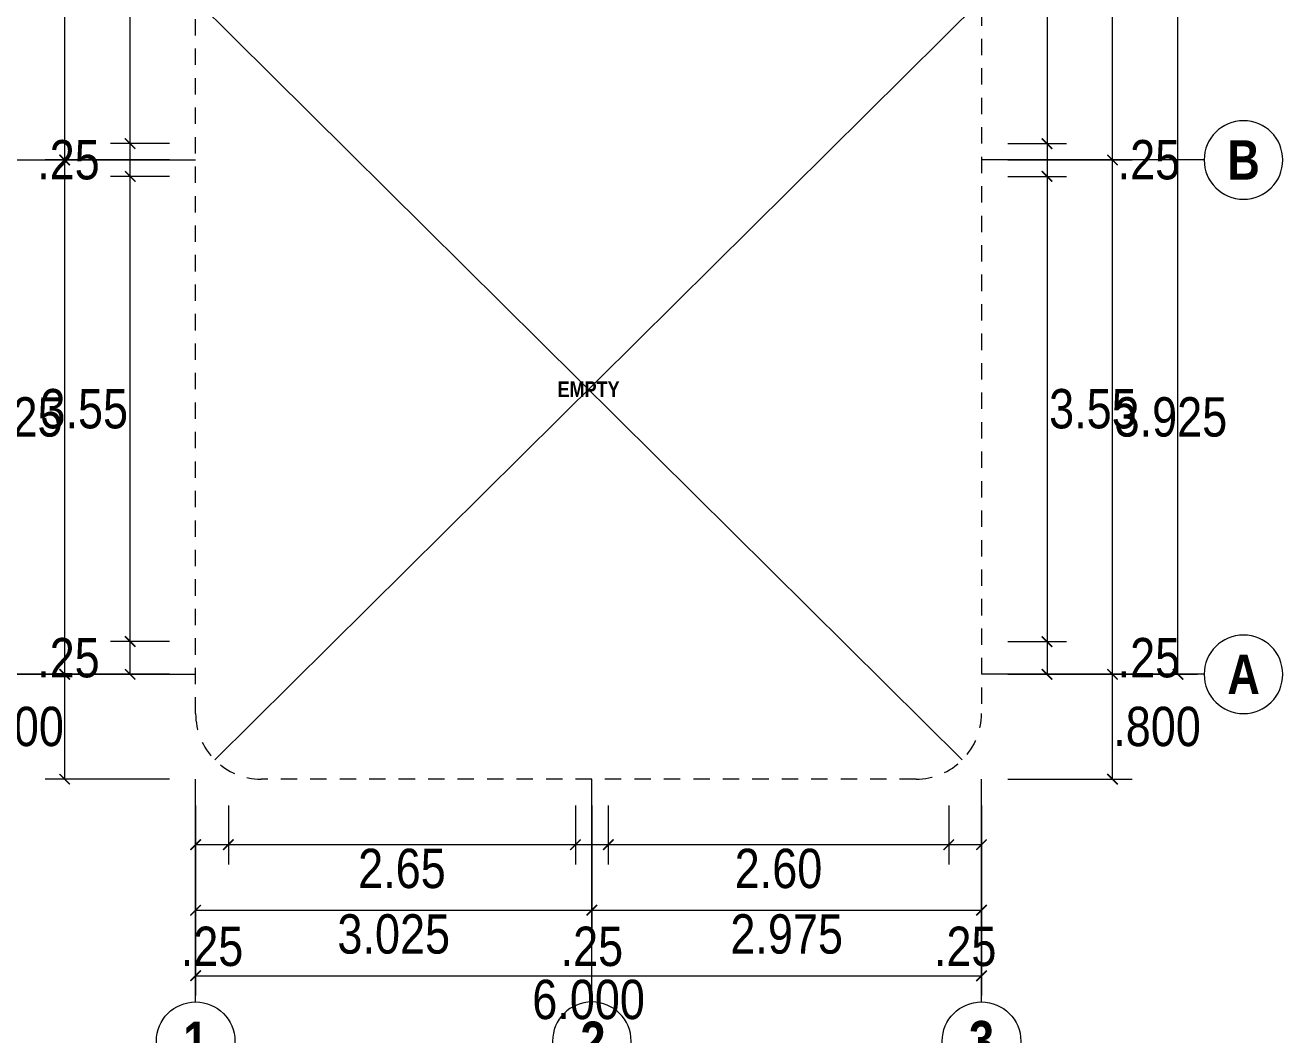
# Model space of a CAD drawing. Header units: millimetres. Extents: x 56 to 215, y 47 to 103.
# Drawn here: x 68.52 to 78.16, y 55.8 to 63.51 of the extents above; entities that cross this region are included whole.
import ezdxf
from ezdxf.enums import TextEntityAlignment as Align

# ---------------------------------------------------------------- set-up
doc = ezdxf.new("R2010")
doc.units = ezdxf.units.MM
doc.linetypes.add('DASHED2', pattern=[0.375, 0.25, -0.125])
for name, color, linetype, lineweight in [('A_Texto', 43, 'Continuous', 9), ('G_Complemento', 30, 'Continuous', 20), ('G_Ejes', 253, 'Continuous', 20), ('G_Proyección', 8, 'DASHED2', 15)]:
    doc.layers.add(name, color=color, linetype=linetype, lineweight=lineweight)
doc.layers.add('G_Acotación', color=171, linetype='Continuous')
doc.styles.add('Acotacion', font='ARIALN.TTF')
doc.styles.add('AMBIENTES', font='ARIALNB.TTF', dxfattribs={"height": 0.15})
doc.styles.add('Eje', font='ARIALNB.TTF', dxfattribs={"height": 0.3})
doc.dimstyles.new('Lenin_50', dxfattribs={"dimtxt": 0.3, "dimasz": 0.08, "dimexe": 0.15, "dimexo": 0.2, "dimgap": 0.03, "dimtad": 2, "dimtih": 1, "dimtoh": 1, "dimlfac": -1, "dimzin": 4, "dimdsep": 46, "dimtxsty": 'Acotacion', "dimblk": 'ARCHTICK', "dimcen": 0.08, "dimclrd": 256, "dimclre": 256, "dimclrt": 4, "dimazin": 1, "dimtm": 1e-09, "dimtfac": 1, "dimtmove": 2, "dimatfit": 2, "dimfxl": 1, "dimtolj": 1, "dimlwd": 13, "dimlwe": 18, "dimarcsym": 0})

# ---------------------------------------------------------------- blocks, each defined once
blk = doc.blocks.new('Eri')
blk.add_line((-1.7, 0), (0, 0))
blk.add_circle((-2, 0), 0.3)
at = {"color": 1, "style": 'Eje', "flags": 4}
blk.add_attdef('H', text='', height=0.3, dxfattribs=at).set_placement((-2, 0), align=Align.MIDDLE_CENTER)
blk = doc.blocks.new('_ArchTick')
at = {"color": 0, "linetype": 'ByBlock', "const_width": 0.15}
blk.add_lwpolyline([(-0.5, -0.5), (0.5, 0.5)], dxfattribs=at)
blk = doc.blocks.new('*D546')
at = {"layer": 'Defpoints', "color": 0, "transparency": 16777216}
for p in [(69.8247, 57.7529), (75.8247, 57.7529), (75.8247, 56.2529)]:
    blk.add_point(p, dxfattribs=at)
at = {"layer": 'G_Acotación', "lineweight": 18, "transparency": 16777216}
for p, q in [((69.8247, 57.5529), (69.8247, 56.1029)), ((75.8247, 57.5529), (75.8247, 56.1029))]:
    blk.add_line(p, q, dxfattribs=at)
at = {"layer": 'G_Acotación', "lineweight": 13, "transparency": 16777216}
blk.add_line((69.8247, 56.2529), (75.8247, 56.2529), dxfattribs=at)
at = {"layer": 'G_Acotación', "lineweight": 13, "transparency": 16777216, "xscale": 0.08, "yscale": 0.08, "zscale": 0.08, "rotation": 180}
blk.add_blockref('_ArchTick', (69.8247, 56.2529), dxfattribs=at)
at = {"layer": 'G_Acotación', "lineweight": 13, "transparency": 16777216, "xscale": 0.08, "yscale": 0.08, "zscale": 0.08}
blk.add_blockref('_ArchTick', (75.8247, 56.2529), dxfattribs=at)
at = {"layer": 'G_Acotación', "color": 4, "lineweight": 5, "transparency": 16777216, "insert": (72.8247, 56.0697), "char_height": 0.3, "attachment_point": 5, "style": 'Acotacion'}
blk.add_mtext('\\A1;6.000', dxfattribs=at)
blk = doc.blocks.new('*D547')
at = {"layer": 'Defpoints', "color": 0, "transparency": 16777216}
for p in [(72.8497, 57.7529), (75.8247, 57.7529), (75.8247, 56.7529)]:
    blk.add_point(p, dxfattribs=at)
at = {"layer": 'G_Acotación', "lineweight": 18, "transparency": 16777216}
for p, q in [((72.8497, 57.5529), (72.8497, 56.6029)), ((75.8247, 57.5529), (75.8247, 56.6029))]:
    blk.add_line(p, q, dxfattribs=at)
at = {"layer": 'G_Acotación', "lineweight": 13, "transparency": 16777216}
blk.add_line((72.8497, 56.7529), (75.8247, 56.7529), dxfattribs=at)
at = {"layer": 'G_Acotación', "lineweight": 13, "transparency": 16777216, "xscale": 0.08, "yscale": 0.08, "zscale": 0.08, "rotation": 180}
blk.add_blockref('_ArchTick', (72.8497, 56.7529), dxfattribs=at)
at = {"layer": 'G_Acotación', "lineweight": 13, "transparency": 16777216, "xscale": 0.08, "yscale": 0.08, "zscale": 0.08}
blk.add_blockref('_ArchTick', (75.8247, 56.7529), dxfattribs=at)
at = {"layer": 'G_Acotación', "color": 4, "lineweight": 5, "transparency": 16777216, "insert": (74.3372, 56.5697), "char_height": 0.3, "attachment_point": 5, "style": 'Acotacion'}
blk.add_mtext('\\A1;2.975', dxfattribs=at)
blk = doc.blocks.new('*D548')
at = {"layer": 'Defpoints', "color": 0, "transparency": 16777216}
for p in [(69.8247, 57.7529), (72.8497, 57.7529), (72.8497, 56.7529)]:
    blk.add_point(p, dxfattribs=at)
at = {"layer": 'G_Acotación', "lineweight": 18, "transparency": 16777216}
for p, q in [((69.8247, 57.5529), (69.8247, 56.6029)), ((72.8497, 57.5529), (72.8497, 56.6029))]:
    blk.add_line(p, q, dxfattribs=at)
at = {"layer": 'G_Acotación', "lineweight": 13, "transparency": 16777216}
blk.add_line((69.8247, 56.7529), (72.8497, 56.7529), dxfattribs=at)
at = {"layer": 'G_Acotación', "lineweight": 13, "transparency": 16777216, "xscale": 0.08, "yscale": 0.08, "zscale": 0.08, "rotation": 180}
blk.add_blockref('_ArchTick', (69.8247, 56.7529), dxfattribs=at)
at = {"layer": 'G_Acotación', "lineweight": 13, "transparency": 16777216, "xscale": 0.08, "yscale": 0.08, "zscale": 0.08}
blk.add_blockref('_ArchTick', (72.8497, 56.7529), dxfattribs=at)
at = {"layer": 'G_Acotación', "color": 4, "lineweight": 5, "transparency": 16777216, "insert": (71.3372, 56.5697), "char_height": 0.3, "attachment_point": 5, "style": 'Acotacion'}
blk.add_mtext('\\A1;3.025', dxfattribs=at)
blk = doc.blocks.new('*D549')
at = {"layer": 'Defpoints', "color": 0, "transparency": 16777216}
for p in [(68.3247, 71.0529), (69.8247, 71.0529), (69.8247, 58.5529)]:
    blk.add_point(p, dxfattribs=at)
at = {"layer": 'G_Acotación', "lineweight": 18, "transparency": 16777216}
for p, q in [((69.6247, 71.0529), (68.1747, 71.0529)), ((69.6247, 58.5529), (68.1747, 58.5529))]:
    blk.add_line(p, q, dxfattribs=at)
at = {"layer": 'G_Acotación', "lineweight": 13, "transparency": 16777216}
blk.add_line((68.3247, 58.5529), (68.3247, 71.0529), dxfattribs=at)
at = {"layer": 'G_Acotación', "lineweight": 13, "transparency": 16777216, "xscale": 0.08, "yscale": 0.08, "zscale": 0.08}
for p, rotation in [((68.3247, 71.0529), 90), ((68.3247, 58.5529), 270)]:
    blk.add_blockref('_ArchTick', p, dxfattribs=dict(at, rotation=rotation))
at = {"layer": 'G_Acotación', "color": 4, "lineweight": 5, "transparency": 16777216, "insert": (67.796, 64.8029), "char_height": 0.3, "attachment_point": 5, "style": 'Acotacion'}
blk.add_mtext('\\A1;12.500', dxfattribs=at)
blk = doc.blocks.new('*D550')
at = {"layer": 'Defpoints', "color": 0, "transparency": 16777216}
for p in [(68.8247, 62.4779), (69.8247, 62.4779), (69.8247, 58.5529)]:
    blk.add_point(p, dxfattribs=at)
at = {"layer": 'G_Acotación', "lineweight": 18, "transparency": 16777216}
for p, q in [((69.6247, 62.4779), (68.6747, 62.4779)), ((69.6247, 58.5529), (68.6747, 58.5529))]:
    blk.add_line(p, q, dxfattribs=at)
at = {"layer": 'G_Acotación', "lineweight": 13, "transparency": 16777216}
blk.add_line((68.8247, 58.5529), (68.8247, 62.4779), dxfattribs=at)
at = {"layer": 'G_Acotación', "lineweight": 13, "transparency": 16777216, "xscale": 0.08, "yscale": 0.08, "zscale": 0.08}
for p, rotation in [((68.8247, 62.4779), 90), ((68.8247, 58.5529), 270)]:
    blk.add_blockref('_ArchTick', p, dxfattribs=dict(at, rotation=rotation))
at = {"layer": 'G_Acotación', "color": 4, "lineweight": 5, "transparency": 16777216, "insert": (68.3786, 60.5154), "char_height": 0.3, "attachment_point": 5, "style": 'Acotacion'}
blk.add_mtext('\\A1;3.925', dxfattribs=at)
blk = doc.blocks.new('*D551')
at = {"layer": 'Defpoints', "color": 0, "transparency": 16777216}
for p in [(68.8247, 67.0279), (69.8247, 67.0279), (69.8247, 62.4779)]:
    blk.add_point(p, dxfattribs=at)
at = {"layer": 'G_Acotación', "lineweight": 18, "transparency": 16777216}
for p, q in [((69.6247, 67.0279), (68.6747, 67.0279)), ((69.6247, 62.4779), (68.6747, 62.4779))]:
    blk.add_line(p, q, dxfattribs=at)
at = {"layer": 'G_Acotación', "lineweight": 13, "transparency": 16777216}
blk.add_line((68.8247, 62.4779), (68.8247, 67.0279), dxfattribs=at)
at = {"layer": 'G_Acotación', "lineweight": 13, "transparency": 16777216, "xscale": 0.08, "yscale": 0.08, "zscale": 0.08}
for p, rotation in [((68.8247, 67.0279), 90), ((68.8247, 62.4779), 270)]:
    blk.add_blockref('_ArchTick', p, dxfattribs=dict(at, rotation=rotation))
at = {"layer": 'G_Acotación', "color": 4, "lineweight": 5, "transparency": 16777216, "insert": (68.3751, 64.7529), "char_height": 0.3, "attachment_point": 5, "style": 'Acotacion'}
blk.add_mtext('\\A1;4.550', dxfattribs=at)
blk = doc.blocks.new('*D553')
at = {"layer": 'Defpoints', "color": 0, "transparency": 16777216}
for p in [(68.8247, 58.5529), (69.8247, 58.5529), (69.8247, 57.7529)]:
    blk.add_point(p, dxfattribs=at)
at = {"layer": 'G_Acotación', "lineweight": 18, "transparency": 16777216}
for p, q in [((69.6247, 58.5529), (68.6747, 58.5529)), ((69.6247, 57.7529), (68.6747, 57.7529))]:
    blk.add_line(p, q, dxfattribs=at)
at = {"layer": 'G_Acotación', "lineweight": 13, "transparency": 16777216}
blk.add_line((68.8247, 57.7529), (68.8247, 58.5529), dxfattribs=at)
at = {"layer": 'G_Acotación', "lineweight": 13, "transparency": 16777216, "xscale": 0.08, "yscale": 0.08, "zscale": 0.08}
for p, rotation in [((68.8247, 58.5529), 90), ((68.8247, 57.7529), 270)]:
    blk.add_blockref('_ArchTick', p, dxfattribs=dict(at, rotation=rotation))
at = {"layer": 'G_Acotación', "color": 4, "lineweight": 5, "transparency": 16777216, "insert": (68.4845, 58.1529), "char_height": 0.3, "attachment_point": 5, "style": 'Acotacion'}
blk.add_mtext('\\A1;.800', dxfattribs=at)
blk = doc.blocks.new('*D554')
at = {"layer": 'Defpoints', "color": 0, "transparency": 16777216}
for p in [(75.8247, 71.0529), (77.3247, 71.0529), (75.8247, 58.5529)]:
    blk.add_point(p, dxfattribs=at)
at = {"layer": 'G_Acotación', "lineweight": 18, "transparency": 16777216}
for p, q in [((76.0247, 71.0529), (77.4747, 71.0529)), ((76.0247, 58.5529), (77.4747, 58.5529))]:
    blk.add_line(p, q, dxfattribs=at)
at = {"layer": 'G_Acotación', "lineweight": 13, "transparency": 16777216}
blk.add_line((77.3247, 58.5529), (77.3247, 71.0529), dxfattribs=at)
at = {"layer": 'G_Acotación', "lineweight": 13, "transparency": 16777216, "xscale": 0.08, "yscale": 0.08, "zscale": 0.08}
for p, rotation in [((77.3247, 71.0529), 90), ((77.3247, 58.5529), 270)]:
    blk.add_blockref('_ArchTick', p, dxfattribs=dict(at, rotation=rotation))
at = {"layer": 'G_Acotación', "color": 4, "lineweight": 5, "transparency": 16777216, "insert": (77.8534, 64.8029), "char_height": 0.3, "attachment_point": 5, "style": 'Acotacion'}
blk.add_mtext('\\A1;12.500', dxfattribs=at)
blk = doc.blocks.new('*D555')
at = {"layer": 'Defpoints', "color": 0, "transparency": 16777216}
for p in [(75.8247, 62.4779), (76.8247, 62.4779), (75.8247, 58.5529)]:
    blk.add_point(p, dxfattribs=at)
at = {"layer": 'G_Acotación', "lineweight": 18, "transparency": 16777216}
for p, q in [((76.0247, 62.4779), (76.9747, 62.4779)), ((76.0247, 58.5529), (76.9747, 58.5529))]:
    blk.add_line(p, q, dxfattribs=at)
at = {"layer": 'G_Acotación', "lineweight": 13, "transparency": 16777216}
blk.add_line((76.8247, 58.5529), (76.8247, 62.4779), dxfattribs=at)
at = {"layer": 'G_Acotación', "lineweight": 13, "transparency": 16777216, "xscale": 0.08, "yscale": 0.08, "zscale": 0.08}
for p, rotation in [((76.8247, 62.4779), 90), ((76.8247, 58.5529), 270)]:
    blk.add_blockref('_ArchTick', p, dxfattribs=dict(at, rotation=rotation))
at = {"layer": 'G_Acotación', "color": 4, "lineweight": 5, "transparency": 16777216, "insert": (77.2707, 60.5154), "char_height": 0.3, "attachment_point": 5, "style": 'Acotacion'}
blk.add_mtext('\\A1;3.925', dxfattribs=at)
blk = doc.blocks.new('*D556')
at = {"layer": 'Defpoints', "color": 0, "transparency": 16777216}
for p in [(75.8247, 67.0279), (76.8247, 67.0279), (75.8247, 62.4779)]:
    blk.add_point(p, dxfattribs=at)
at = {"layer": 'G_Acotación', "lineweight": 18, "transparency": 16777216}
for p, q in [((76.0247, 67.0279), (76.9747, 67.0279)), ((76.0247, 62.4779), (76.9747, 62.4779))]:
    blk.add_line(p, q, dxfattribs=at)
at = {"layer": 'G_Acotación', "lineweight": 13, "transparency": 16777216}
blk.add_line((76.8247, 62.4779), (76.8247, 67.0279), dxfattribs=at)
at = {"layer": 'G_Acotación', "lineweight": 13, "transparency": 16777216, "xscale": 0.08, "yscale": 0.08, "zscale": 0.08}
for p, rotation in [((76.8247, 67.0279), 90), ((76.8247, 62.4779), 270)]:
    blk.add_blockref('_ArchTick', p, dxfattribs=dict(at, rotation=rotation))
at = {"layer": 'G_Acotación', "color": 4, "lineweight": 5, "transparency": 16777216, "insert": (77.2743, 64.7529), "char_height": 0.3, "attachment_point": 5, "style": 'Acotacion'}
blk.add_mtext('\\A1;4.550', dxfattribs=at)
blk = doc.blocks.new('*D558')
at = {"layer": 'Defpoints', "color": 0, "transparency": 16777216}
for p in [(75.8247, 58.5529), (76.8247, 58.5529), (75.8247, 57.7529)]:
    blk.add_point(p, dxfattribs=at)
at = {"layer": 'G_Acotación', "lineweight": 18, "transparency": 16777216}
for p, q in [((76.0247, 58.5529), (76.9747, 58.5529)), ((76.0247, 57.7529), (76.9747, 57.7529))]:
    blk.add_line(p, q, dxfattribs=at)
at = {"layer": 'G_Acotación', "lineweight": 13, "transparency": 16777216}
blk.add_line((76.8247, 57.7529), (76.8247, 58.5529), dxfattribs=at)
at = {"layer": 'G_Acotación', "lineweight": 13, "transparency": 16777216, "xscale": 0.08, "yscale": 0.08, "zscale": 0.08}
for p, rotation in [((76.8247, 58.5529), 90), ((76.8247, 57.7529), 270)]:
    blk.add_blockref('_ArchTick', p, dxfattribs=dict(at, rotation=rotation))
at = {"layer": 'G_Acotación', "color": 4, "lineweight": 5, "transparency": 16777216, "insert": (77.1648, 58.1529), "char_height": 0.3, "attachment_point": 5, "style": 'Acotacion'}
blk.add_mtext('\\A1;.800', dxfattribs=at)
blk = doc.blocks.new('*D562')
at = {"layer": 'Defpoints', "color": 0, "transparency": 16777216}
for p in [(69.3247, 58.8029), (69.8247, 58.8029), (69.8247, 58.5529)]:
    blk.add_point(p, dxfattribs=at)
at = {"layer": 'G_Acotación', "lineweight": 18, "transparency": 16777216}
for p, q in [((69.6247, 58.8029), (69.1747, 58.8029)), ((69.6247, 58.5529), (69.1747, 58.5529))]:
    blk.add_line(p, q, dxfattribs=at)
at = {"layer": 'G_Acotación', "lineweight": 13, "transparency": 16777216}
blk.add_line((69.3247, 58.5529), (69.3247, 58.8029), dxfattribs=at)
at = {"layer": 'G_Acotación', "lineweight": 13, "transparency": 16777216, "xscale": 0.08, "yscale": 0.08, "zscale": 0.08}
for p, rotation in [((69.3247, 58.8029), 90), ((69.3247, 58.5529), 270)]:
    blk.add_blockref('_ArchTick', p, dxfattribs=dict(at, rotation=rotation))
at = {"layer": 'G_Acotación', "color": 4, "lineweight": 5, "transparency": 16777216, "insert": (68.8533, 58.6779), "char_height": 0.3, "attachment_point": 5, "style": 'Acotacion'}
blk.add_mtext('\\A1;.25', dxfattribs=at)
blk = doc.blocks.new('*D563')
at = {"layer": 'Defpoints', "color": 0, "transparency": 16777216}
for p in [(69.3247, 62.3529), (69.8247, 62.3529), (69.8247, 58.8029)]:
    blk.add_point(p, dxfattribs=at)
at = {"layer": 'G_Acotación', "lineweight": 18, "transparency": 16777216}
for p, q in [((69.6247, 62.3529), (69.1747, 62.3529)), ((69.6247, 58.8029), (69.1747, 58.8029))]:
    blk.add_line(p, q, dxfattribs=at)
at = {"layer": 'G_Acotación', "lineweight": 13, "transparency": 16777216}
blk.add_line((69.3247, 58.8029), (69.3247, 62.3529), dxfattribs=at)
at = {"layer": 'G_Acotación', "lineweight": 13, "transparency": 16777216, "xscale": 0.08, "yscale": 0.08, "zscale": 0.08}
for p, rotation in [((69.3247, 62.3529), 90), ((69.3247, 58.8029), 270)]:
    blk.add_blockref('_ArchTick', p, dxfattribs=dict(at, rotation=rotation))
at = {"layer": 'G_Acotación', "color": 4, "lineweight": 5, "transparency": 16777216, "insert": (68.9742, 60.5779), "char_height": 0.3, "attachment_point": 5, "style": 'Acotacion'}
blk.add_mtext('\\A1;3.55', dxfattribs=at)
blk = doc.blocks.new('*D564')
at = {"layer": 'Defpoints', "color": 0, "transparency": 16777216}
for p in [(69.3247, 62.6029), (69.8247, 62.6029), (69.8247, 62.3529)]:
    blk.add_point(p, dxfattribs=at)
at = {"layer": 'G_Acotación', "lineweight": 18, "transparency": 16777216}
for p, q in [((69.6247, 62.6029), (69.1747, 62.6029)), ((69.6247, 62.3529), (69.1747, 62.3529))]:
    blk.add_line(p, q, dxfattribs=at)
at = {"layer": 'G_Acotación', "lineweight": 13, "transparency": 16777216}
blk.add_line((69.3247, 62.3529), (69.3247, 62.6029), dxfattribs=at)
at = {"layer": 'G_Acotación', "lineweight": 13, "transparency": 16777216, "xscale": 0.08, "yscale": 0.08, "zscale": 0.08}
for p, rotation in [((69.3247, 62.6029), 90), ((69.3247, 62.3529), 270)]:
    blk.add_blockref('_ArchTick', p, dxfattribs=dict(at, rotation=rotation))
at = {"layer": 'G_Acotación', "color": 4, "lineweight": 5, "transparency": 16777216, "insert": (68.8533, 62.4779), "char_height": 0.3, "attachment_point": 5, "style": 'Acotacion'}
blk.add_mtext('\\A1;.25', dxfattribs=at)
blk = doc.blocks.new('*D565')
at = {"layer": 'Defpoints', "color": 0, "transparency": 16777216}
for p in [(69.3247, 66.9029), (69.8247, 66.9029), (69.8247, 62.6029)]:
    blk.add_point(p, dxfattribs=at)
at = {"layer": 'G_Acotación', "lineweight": 18, "transparency": 16777216}
for p, q in [((69.6247, 66.9029), (69.1747, 66.9029)), ((69.6247, 62.6029), (69.1747, 62.6029))]:
    blk.add_line(p, q, dxfattribs=at)
at = {"layer": 'G_Acotación', "lineweight": 13, "transparency": 16777216}
blk.add_line((69.3247, 62.6029), (69.3247, 66.9029), dxfattribs=at)
at = {"layer": 'G_Acotación', "lineweight": 13, "transparency": 16777216, "xscale": 0.08, "yscale": 0.08, "zscale": 0.08}
for p, rotation in [((69.3247, 66.9029), 90), ((69.3247, 62.6029), 270)]:
    blk.add_blockref('_ArchTick', p, dxfattribs=dict(at, rotation=rotation))
at = {"layer": 'G_Acotación', "color": 4, "lineweight": 5, "transparency": 16777216, "insert": (68.9706, 64.7529), "char_height": 0.3, "attachment_point": 5, "style": 'Acotacion'}
blk.add_mtext('\\A1;4.30', dxfattribs=at)
blk = doc.blocks.new('*D567')
at = {"layer": 'Defpoints', "color": 0, "transparency": 16777216}
for p in [(75.5747, 57.7529), (75.8247, 57.7529), (75.5747, 57.2529)]:
    blk.add_point(p, dxfattribs=at)
at = {"layer": 'G_Acotación', "lineweight": 18, "transparency": 16777216}
for p, q in [((75.5747, 57.5529), (75.5747, 57.1029)), ((75.8247, 57.5529), (75.8247, 57.1029))]:
    blk.add_line(p, q, dxfattribs=at)
at = {"layer": 'G_Acotación', "lineweight": 13, "transparency": 16777216}
blk.add_line((75.8247, 57.2529), (75.5747, 57.2529), dxfattribs=at)
at = {"layer": 'G_Acotación', "lineweight": 13, "transparency": 16777216, "xscale": 0.08, "yscale": 0.08, "zscale": 0.08, "rotation": 180}
blk.add_blockref('_ArchTick', (75.5747, 57.2529), dxfattribs=at)
at = {"layer": 'G_Acotación', "lineweight": 13, "transparency": 16777216, "xscale": 0.08, "yscale": 0.08, "zscale": 0.08}
blk.add_blockref('_ArchTick', (75.8247, 57.2529), dxfattribs=at)
at = {"layer": 'G_Acotación', "color": 4, "lineweight": 5, "transparency": 16777216, "insert": (75.6997, 56.4752), "char_height": 0.3, "attachment_point": 5, "style": 'Acotacion'}
blk.add_mtext('\\A1;.25', dxfattribs=at)
blk = doc.blocks.new('*D568')
at = {"layer": 'Defpoints', "color": 0, "transparency": 16777216}
for p in [(72.9747, 57.7529), (75.5747, 57.7529), (72.9747, 57.2529)]:
    blk.add_point(p, dxfattribs=at)
at = {"layer": 'G_Acotación', "lineweight": 18, "transparency": 16777216}
for p, q in [((72.9747, 57.5529), (72.9747, 57.1029)), ((75.5747, 57.5529), (75.5747, 57.1029))]:
    blk.add_line(p, q, dxfattribs=at)
at = {"layer": 'G_Acotación', "lineweight": 13, "transparency": 16777216}
blk.add_line((75.5747, 57.2529), (72.9747, 57.2529), dxfattribs=at)
at = {"layer": 'G_Acotación', "lineweight": 13, "transparency": 16777216, "xscale": 0.08, "yscale": 0.08, "zscale": 0.08, "rotation": 180}
blk.add_blockref('_ArchTick', (72.9747, 57.2529), dxfattribs=at)
at = {"layer": 'G_Acotación', "lineweight": 13, "transparency": 16777216, "xscale": 0.08, "yscale": 0.08, "zscale": 0.08}
blk.add_blockref('_ArchTick', (75.5747, 57.2529), dxfattribs=at)
at = {"layer": 'G_Acotación', "color": 4, "lineweight": 5, "transparency": 16777216, "insert": (74.2747, 57.0697), "char_height": 0.3, "attachment_point": 5, "style": 'Acotacion'}
blk.add_mtext('\\A1;2.60', dxfattribs=at)
blk = doc.blocks.new('*D569')
at = {"layer": 'Defpoints', "color": 0, "transparency": 16777216}
for p in [(72.7247, 57.7529), (72.9747, 57.7529), (72.7247, 57.2529)]:
    blk.add_point(p, dxfattribs=at)
at = {"layer": 'G_Acotación', "lineweight": 18, "transparency": 16777216}
for p, q in [((72.7247, 57.5529), (72.7247, 57.1029)), ((72.9747, 57.5529), (72.9747, 57.1029))]:
    blk.add_line(p, q, dxfattribs=at)
at = {"layer": 'G_Acotación', "lineweight": 13, "transparency": 16777216}
blk.add_line((72.9747, 57.2529), (72.7247, 57.2529), dxfattribs=at)
at = {"layer": 'G_Acotación', "lineweight": 13, "transparency": 16777216, "xscale": 0.08, "yscale": 0.08, "zscale": 0.08, "rotation": 180}
blk.add_blockref('_ArchTick', (72.7247, 57.2529), dxfattribs=at)
at = {"layer": 'G_Acotación', "lineweight": 13, "transparency": 16777216, "xscale": 0.08, "yscale": 0.08, "zscale": 0.08}
blk.add_blockref('_ArchTick', (72.9747, 57.2529), dxfattribs=at)
at = {"layer": 'G_Acotación', "color": 4, "lineweight": 5, "transparency": 16777216, "insert": (72.8497, 56.4752), "char_height": 0.3, "attachment_point": 5, "style": 'Acotacion'}
blk.add_mtext('\\A1;.25', dxfattribs=at)
blk = doc.blocks.new('*D570')
at = {"layer": 'Defpoints', "color": 0, "transparency": 16777216}
for p in [(70.0747, 57.7529), (72.7247, 57.7529), (70.0747, 57.2529)]:
    blk.add_point(p, dxfattribs=at)
at = {"layer": 'G_Acotación', "lineweight": 18, "transparency": 16777216}
for p, q in [((70.0747, 57.5529), (70.0747, 57.1029)), ((72.7247, 57.5529), (72.7247, 57.1029))]:
    blk.add_line(p, q, dxfattribs=at)
at = {"layer": 'G_Acotación', "lineweight": 13, "transparency": 16777216}
blk.add_line((72.7247, 57.2529), (70.0747, 57.2529), dxfattribs=at)
at = {"layer": 'G_Acotación', "lineweight": 13, "transparency": 16777216, "xscale": 0.08, "yscale": 0.08, "zscale": 0.08, "rotation": 180}
blk.add_blockref('_ArchTick', (70.0747, 57.2529), dxfattribs=at)
at = {"layer": 'G_Acotación', "lineweight": 13, "transparency": 16777216, "xscale": 0.08, "yscale": 0.08, "zscale": 0.08}
blk.add_blockref('_ArchTick', (72.7247, 57.2529), dxfattribs=at)
at = {"layer": 'G_Acotación', "color": 4, "lineweight": 5, "transparency": 16777216, "insert": (71.3997, 57.0697), "char_height": 0.3, "attachment_point": 5, "style": 'Acotacion'}
blk.add_mtext('\\A1;2.65', dxfattribs=at)
blk = doc.blocks.new('*D571')
at = {"layer": 'Defpoints', "color": 0, "transparency": 16777216}
for p in [(69.8247, 57.7529), (70.0747, 57.7529), (69.8247, 57.2529)]:
    blk.add_point(p, dxfattribs=at)
at = {"layer": 'G_Acotación', "lineweight": 18, "transparency": 16777216}
for p, q in [((69.8247, 57.5529), (69.8247, 57.1029)), ((70.0747, 57.5529), (70.0747, 57.1029))]:
    blk.add_line(p, q, dxfattribs=at)
at = {"layer": 'G_Acotación', "lineweight": 13, "transparency": 16777216}
blk.add_line((70.0747, 57.2529), (69.8247, 57.2529), dxfattribs=at)
at = {"layer": 'G_Acotación', "lineweight": 13, "transparency": 16777216, "xscale": 0.08, "yscale": 0.08, "zscale": 0.08, "rotation": 180}
blk.add_blockref('_ArchTick', (69.8247, 57.2529), dxfattribs=at)
at = {"layer": 'G_Acotación', "lineweight": 13, "transparency": 16777216, "xscale": 0.08, "yscale": 0.08, "zscale": 0.08}
blk.add_blockref('_ArchTick', (70.0747, 57.2529), dxfattribs=at)
at = {"layer": 'G_Acotación', "color": 4, "lineweight": 5, "transparency": 16777216, "insert": (69.9497, 56.4752), "char_height": 0.3, "attachment_point": 5, "style": 'Acotacion'}
blk.add_mtext('\\A1;.25', dxfattribs=at)
blk = doc.blocks.new('*D575')
at = {"layer": 'Defpoints', "color": 0, "transparency": 16777216}
for p in [(75.8247, 66.9029), (75.8247, 62.6029), (76.3247, 62.6029)]:
    blk.add_point(p, dxfattribs=at)
at = {"layer": 'G_Acotación', "lineweight": 18, "transparency": 16777216}
for p, q in [((76.0247, 66.9029), (76.4747, 66.9029)), ((76.0247, 62.6029), (76.4747, 62.6029))]:
    blk.add_line(p, q, dxfattribs=at)
at = {"layer": 'G_Acotación', "lineweight": 13, "transparency": 16777216}
blk.add_line((76.3247, 66.9029), (76.3247, 62.6029), dxfattribs=at)
at = {"layer": 'G_Acotación', "lineweight": 13, "transparency": 16777216, "xscale": 0.08, "yscale": 0.08, "zscale": 0.08}
for p, rotation in [((76.3247, 66.9029), 90), ((76.3247, 62.6029), 270)]:
    blk.add_blockref('_ArchTick', p, dxfattribs=dict(at, rotation=rotation))
at = {"layer": 'G_Acotación', "color": 4, "lineweight": 5, "transparency": 16777216, "insert": (76.6787, 64.7529), "char_height": 0.3, "attachment_point": 5, "style": 'Acotacion'}
blk.add_mtext('\\A1;4.30', dxfattribs=at)
blk = doc.blocks.new('*D576')
at = {"layer": 'Defpoints', "color": 0, "transparency": 16777216}
for p in [(75.8247, 62.6029), (75.8247, 62.3529), (76.3247, 62.3529)]:
    blk.add_point(p, dxfattribs=at)
at = {"layer": 'G_Acotación', "lineweight": 18, "transparency": 16777216}
for p, q in [((76.0247, 62.6029), (76.4747, 62.6029)), ((76.0247, 62.3529), (76.4747, 62.3529))]:
    blk.add_line(p, q, dxfattribs=at)
at = {"layer": 'G_Acotación', "lineweight": 13, "transparency": 16777216}
blk.add_line((76.3247, 62.6029), (76.3247, 62.3529), dxfattribs=at)
at = {"layer": 'G_Acotación', "lineweight": 13, "transparency": 16777216, "xscale": 0.08, "yscale": 0.08, "zscale": 0.08}
for p, rotation in [((76.3247, 62.6029), 90), ((76.3247, 62.3529), 270)]:
    blk.add_blockref('_ArchTick', p, dxfattribs=dict(at, rotation=rotation))
at = {"layer": 'G_Acotación', "color": 4, "lineweight": 5, "transparency": 16777216, "insert": (77.1024, 62.4779), "char_height": 0.3, "attachment_point": 5, "style": 'Acotacion'}
blk.add_mtext('\\A1;.25', dxfattribs=at)
blk = doc.blocks.new('*D577')
at = {"layer": 'Defpoints', "color": 0, "transparency": 16777216}
for p in [(75.8247, 62.3529), (75.8247, 58.8029), (76.3247, 58.8029)]:
    blk.add_point(p, dxfattribs=at)
at = {"layer": 'G_Acotación', "lineweight": 18, "transparency": 16777216}
for p, q in [((76.0247, 62.3529), (76.4747, 62.3529)), ((76.0247, 58.8029), (76.4747, 58.8029))]:
    blk.add_line(p, q, dxfattribs=at)
at = {"layer": 'G_Acotación', "lineweight": 13, "transparency": 16777216}
blk.add_line((76.3247, 62.3529), (76.3247, 58.8029), dxfattribs=at)
at = {"layer": 'G_Acotación', "lineweight": 13, "transparency": 16777216, "xscale": 0.08, "yscale": 0.08, "zscale": 0.08}
for p, rotation in [((76.3247, 62.3529), 90), ((76.3247, 58.8029), 270)]:
    blk.add_blockref('_ArchTick', p, dxfattribs=dict(at, rotation=rotation))
at = {"layer": 'G_Acotación', "color": 4, "lineweight": 5, "transparency": 16777216, "insert": (76.6751, 60.5779), "char_height": 0.3, "attachment_point": 5, "style": 'Acotacion'}
blk.add_mtext('\\A1;3.55', dxfattribs=at)
blk = doc.blocks.new('*D578')
at = {"layer": 'Defpoints', "color": 0, "transparency": 16777216}
for p in [(75.8247, 58.8029), (75.8247, 58.5529), (76.3247, 58.5529)]:
    blk.add_point(p, dxfattribs=at)
at = {"layer": 'G_Acotación', "lineweight": 18, "transparency": 16777216}
for p, q in [((76.0247, 58.8029), (76.4747, 58.8029)), ((76.0247, 58.5529), (76.4747, 58.5529))]:
    blk.add_line(p, q, dxfattribs=at)
at = {"layer": 'G_Acotación', "lineweight": 13, "transparency": 16777216}
blk.add_line((76.3247, 58.8029), (76.3247, 58.5529), dxfattribs=at)
at = {"layer": 'G_Acotación', "lineweight": 13, "transparency": 16777216, "xscale": 0.08, "yscale": 0.08, "zscale": 0.08}
for p, rotation in [((76.3247, 58.8029), 90), ((76.3247, 58.5529), 270)]:
    blk.add_blockref('_ArchTick', p, dxfattribs=dict(at, rotation=rotation))
at = {"layer": 'G_Acotación', "color": 4, "lineweight": 5, "transparency": 16777216, "insert": (77.1024, 58.6779), "char_height": 0.3, "attachment_point": 5, "style": 'Acotacion'}
blk.add_mtext('\\A1;.25', dxfattribs=at)

msp = doc.modelspace()

# ---------------------------------------------------------------- linework, layer by layer
at = {"layer": 'G_Complemento', "lineweight": 5}
for p, q in [((69.8247, 63.7029), (75.6782, 57.8993)), ((69.9711, 57.8993), (75.8247, 63.7029))]:
    msp.add_line(p, q, dxfattribs=at)
at = {"layer": 'G_Proyección', "lineweight": 5, "ltscale": 0.5}
msp.add_lwpolyline([(75.8247, 71.0529), (75.8247, 71.0529), (75.8247, 58.2529, -0.414214), (75.3247, 57.7529), (70.3247, 57.7529, -0.414214), (69.8247, 58.2529), (69.8247, 71.0529), (69.8247, 71.0529), (75.8247, 71.0529), (75.8247, 71.0529)], format="xyb", close=True, dxfattribs=at)

# ---------------------------------------------------------------- block references
at = {"layer": 'G_Ejes', "lineweight": 5}
ref = msp.add_blockref('Eri', (69.8247, 62.4779), dxfattribs=at)
ref.add_attrib('H', 'B', dxfattribs={"layer": '0', "color": 1, "height": 0.3, "style": 'Eje', "flags": 4}).set_placement((67.8155, 62.4779), align=Align.MIDDLE_CENTER)
ref = msp.add_blockref('Eri', (75.8247, 62.4779), dxfattribs=dict(at, xscale=-1))
ref.add_attrib('H', 'B', dxfattribs={"layer": '0', "color": 1, "height": 0.3, "style": 'Eje', "flags": 4}).set_placement((77.8259, 62.4779), align=Align.MIDDLE_CENTER)
ref = msp.add_blockref('Eri', (69.8247, 58.5529), dxfattribs=at)
ref.add_attrib('H', 'A', dxfattribs={"layer": '0', "color": 1, "height": 0.3, "style": 'Eje', "flags": 4}).set_placement((67.8245, 58.5529), align=Align.MIDDLE_CENTER)
ref = msp.add_blockref('Eri', (75.8247, 58.5529), dxfattribs=dict(at, xscale=-1))
ref.add_attrib('H', 'A', dxfattribs={"layer": '0', "color": 1, "height": 0.3, "style": 'Eje', "flags": 4}).set_placement((77.8257, 58.5529), align=Align.MIDDLE_CENTER)
ref = msp.add_blockref('Eri', (69.8247, 57.7529), dxfattribs=dict(at, rotation=90))
ref.add_attrib('H', '1', dxfattribs={"layer": '0', "color": 1, "height": 0.3, "style": 'Eje', "flags": 4}).set_placement((69.8247, 55.7529), align=Align.MIDDLE_CENTER)
ref = msp.add_blockref('Eri', (72.8497, 57.7529), dxfattribs=dict(at, xscale=-1, rotation=270))
ref.add_attrib('H', '2', dxfattribs={"layer": '0', "color": 1, "height": 0.3, "style": 'Eje', "flags": 4}).set_placement((72.8583, 55.7529), align=Align.MIDDLE_CENTER)
ref = msp.add_blockref('Eri', (75.8247, 57.7529), dxfattribs=dict(at, rotation=90))
ref.add_attrib('H', '3', dxfattribs={"layer": '0', "color": 1, "height": 0.3, "style": 'Eje', "flags": 4}).set_placement((75.8247, 55.758), align=Align.MIDDLE_CENTER)

# ---------------------------------------------------------------- texts
at = {"layer": 'A_Texto', "lineweight": 5, "style": 'AMBIENTES'}
msp.add_text('EMPTY', height=0.12, dxfattribs=at).set_placement((72.8247, 60.7285, 0), align=Align.MIDDLE)

# ---------------------------------------------------------------- dimensions: what is measured, and where the dimension line sits
at = {"layer": 'G_Acotación', "lineweight": 5}
for base, p1, p2, angle, override, picture, middle in [((68.3247, 71.0529), (69.8247, 58.5529), (69.8247, 71.0529), 90, {"dimdec": 3, "dimfxl": 0.06}, '*D549', (67.796, 64.8029)), ((77.3247, 71.0529), (75.8247, 58.5529), (75.8247, 71.0529), 90, {"dimdec": 3, "dimfxl": 0.06}, '*D554', (77.8534, 64.8029)), ((68.8247, 67.0279), (69.8247, 62.4779), (69.8247, 67.0279), 90, {"dimdec": 3, "dimfxl": 0.06}, '*D551', (68.3751, 64.7529)), ((76.8247, 67.0279), (75.8247, 62.4779), (75.8247, 67.0279), 90, {"dimdec": 3, "dimfxl": 0.06}, '*D556', (77.2743, 64.7529)), ((69.3247, 66.9029), (69.8247, 62.6029), (69.8247, 66.9029), 90, {"dimfxl": 0.06}, '*D565', (68.9706, 64.7529)), ((76.3247, 62.6029), (75.8247, 66.9029), (75.8247, 62.6029), 90, {"dimfxl": 0.06}, '*D575', (76.6787, 64.7529)), ((69.3247, 62.6029), (69.8247, 62.3529), (69.8247, 62.6029), 90, {"dimfxl": 0.06}, '*D564', (68.8533, 62.4779)), ((76.3247, 62.3529), (75.8247, 62.6029), (75.8247, 62.3529), 90, {"dimfxl": 0.06}, '*D576', (77.1024, 62.4779)), ((68.8247, 62.4779), (69.8247, 58.5529), (69.8247, 62.4779), 90, {"dimdec": 3, "dimfxl": 0.06}, '*D550', (68.3786, 60.5154)), ((76.8247, 62.4779), (75.8247, 58.5529), (75.8247, 62.4779), 90, {"dimdec": 3, "dimfxl": 0.06}, '*D555', (77.2707, 60.5154)), ((69.3247, 62.3529), (69.8247, 58.8029), (69.8247, 62.3529), 90, {"dimfxl": 0.06}, '*D563', (68.9742, 60.5779)), ((76.3247, 58.8029), (75.8247, 62.3529), (75.8247, 58.8029), 90, {"dimfxl": 0.06}, '*D577', (76.6751, 60.5779)), ((69.3247, 58.8029), (69.8247, 58.5529), (69.8247, 58.8029), 90, {"dimfxl": 0.06}, '*D562', (68.8533, 58.6779)), ((76.3247, 58.5529), (75.8247, 58.8029), (75.8247, 58.5529), 90, {"dimfxl": 0.06}, '*D578', (77.1024, 58.6779)), ((68.8247, 58.5529), (69.8247, 57.7529), (69.8247, 58.5529), 90, {"dimdec": 3, "dimfxl": 0.06}, '*D553', (68.4845, 58.1529)), ((76.8247, 58.5529), (75.8247, 57.7529), (75.8247, 58.5529), 90, {"dimdec": 3, "dimfxl": 0.06}, '*D558', (77.1648, 58.1529)), ((69.8247, 57.2529), (70.0747, 57.7529), (69.8247, 57.7529), 180, {"dimfxl": 0.06}, '*D571', (69.9497, 56.4752)), ((75.8247, 56.2529), (69.8247, 57.7529), (75.8247, 57.7529), 180, {"dimdec": 3, "dimfxl": 0.06}, '*D546', (72.8247, 56.0697)), ((72.8497, 56.7529), (69.8247, 57.7529), (72.8497, 57.7529), 180, {"dimdec": 3, "dimfxl": 0.06}, '*D548', (71.3372, 56.5697)), ((70.0747, 57.2529), (72.7247, 57.7529), (70.0747, 57.7529), 180, {"dimfxl": 0.06}, '*D570', (71.3997, 57.0697)), ((72.7247, 57.2529), (72.9747, 57.7529), (72.7247, 57.7529), 180, {"dimfxl": 0.06}, '*D569', (72.8497, 56.4752)), ((75.8247, 56.7529), (72.8497, 57.7529), (75.8247, 57.7529), 180, {"dimdec": 3, "dimfxl": 0.06}, '*D547', (74.3372, 56.5697)), ((72.9747, 57.2529), (75.5747, 57.7529), (72.9747, 57.7529), 180, {"dimfxl": 0.06}, '*D568', (74.2747, 57.0697)), ((75.5747, 57.2529), (75.8247, 57.7529), (75.5747, 57.7529), 180, {"dimfxl": 0.06}, '*D567', (75.6997, 56.4752))]:
    dim = msp.add_linear_dim(base=base, p1=p1, p2=p2, angle=angle, dimstyle='Lenin_50', override=override, dxfattribs=at)
    dim.commit()
    dim.dimension.update_dxf_attribs({"geometry": picture, "text_midpoint": middle})

doc.saveas('drawing.dxf')
